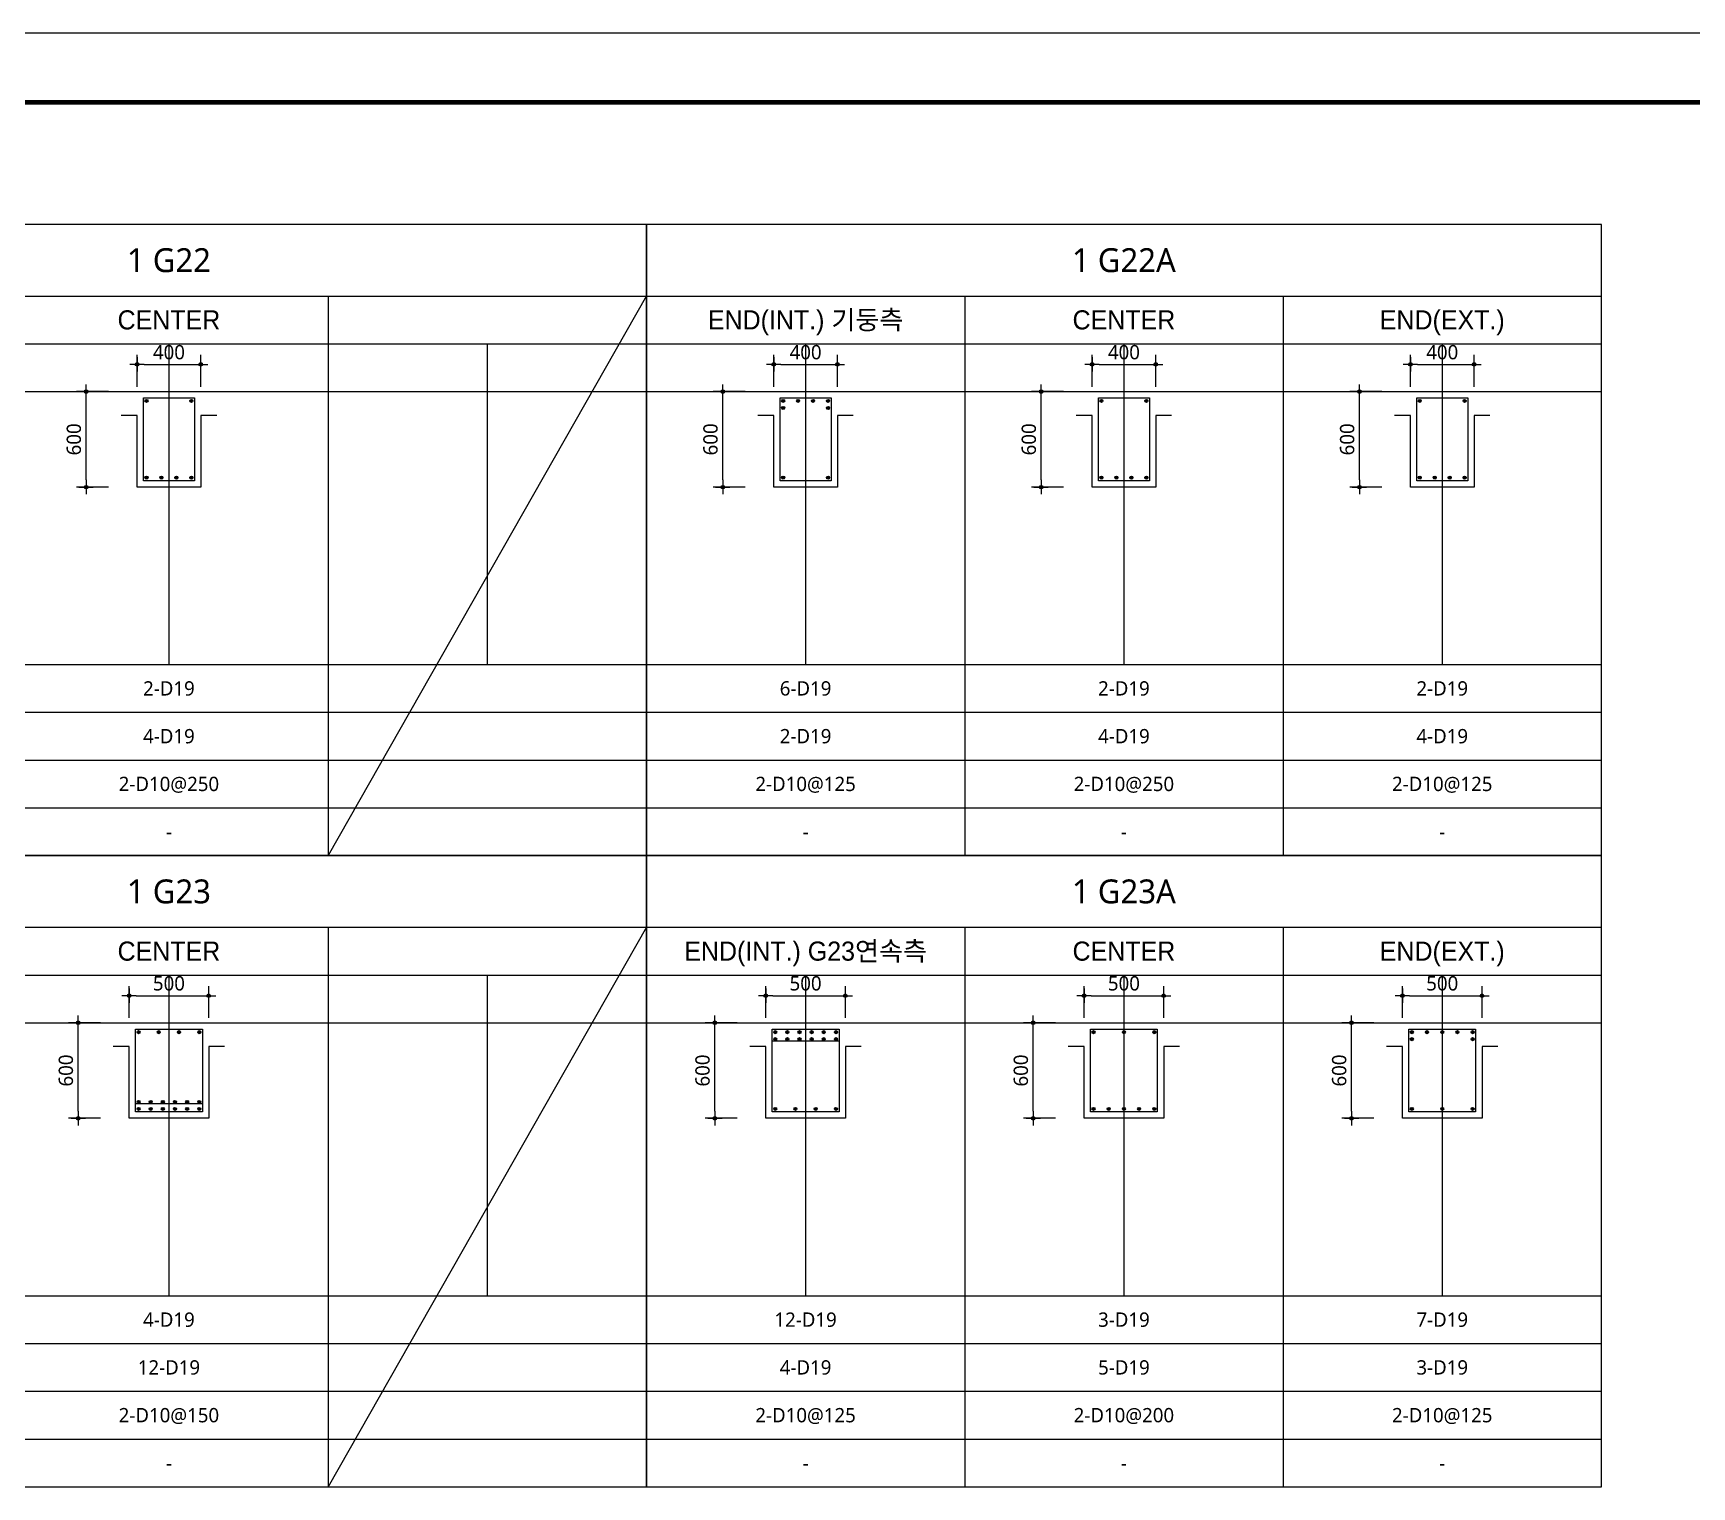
# Model space of a CAD drawing. Header units: millimetres. Extents: x 0 to 252030, y -124740 to 196020.
# Drawn here: x 188300 to 198721, y 115610 to 124740 of the extents above; entities that cross this region are included whole.
import ezdxf
from ezdxf.enums import TextEntityAlignment as Align

# ---------------------------------------------------------------- set-up
doc = ezdxf.new("R2010")
doc.units = ezdxf.units.MM
doc.header["$LTSCALE"] = 30
doc.layers.get('DEFPOINTS').update_dxf_attribs({"color": 142})
for name, color, linetype in [('0-SEC1', 3, 'Continuous'), ('CON', 2, 'Continuous'), ('DIM', 7, 'Continuous'), ('ETC', 7, 'Continuous'), ('S-철근', 3, 'Continuous'), ('SHEET', 7, 'Continuous'), ('TXT', 3, 'Continuous'), ('XR-FORM_(도룡동)$0$Sheet', 7, 'Continuous')]:
    doc.layers.add(name, color=color, linetype=linetype)
doc.styles.get("Standard").update_dxf_attribs({"font": 'malgun.ttf'})
doc.styles.add('돋움', font='Dotum.ttf')
doc.styles.add('맑은 고딕', font='malgun.ttf')
doc.dimstyles.new('30NDIM', dxfattribs={"dimscale": 50, "dimtxt": 3, "dimasz": 1.5, "dimexe": 2, "dimexo": 6, "dimgap": 1, "dimtad": 1, "dimdec": 0, "dimrnd": 0.25, "dimzin": 0, "dimdsep": 46, "dimtxsty": 'Standard', "dimblk": 'Z_DOT', "dimcen": 5, "dimclrd": 256, "dimclre": 256, "dimclrt": 3, "dimadec": 0, "dimazin": 0, "dimtm": 1e-09, "dimtfac": 1, "dimtdec": 0, "dimtix": 1, "dimtmove": 2, "dimatfit": 1, "dimldrblk": 'Z_DOT', "dimfxl": 1, "dimtolj": 1, "dimtzin": 0, "dimarcsym": 0})

# ---------------------------------------------------------------- blocks, each defined once
blk = doc.blocks.new('4등분')
at = {"layer": 'DEFPOINTS'}
for p, q in [((1000, 3214), (1000, 1200)), ((3000, 3214), (3000, 1200)), ((5000, 3214), (5000, 1200)), ((0, 2914), (6000, 2914))]:
    blk.add_line(p, q, dxfattribs=at)
at = {"layer": 'SHEET'}
blk.add_line((0, 3514), (6000, 3514), dxfattribs=at)
at = {"layer": 'SHEET', "color": 6}
for p, q in [((2000, 3514), (2000, 0)), ((4000, 3514), (4000, 0)), ((0, 3214), (6000, 3214)), ((0, 1200), (6000, 1200)), ((0, 900), (6000, 900)), ((0, 600), (6000, 600)), ((0, 300), (6000, 300))]:
    blk.add_line(p, q, dxfattribs=at)
at = {"layer": 'SHEET'}
blk.add_lwpolyline([(6000, 3964), (0, 3964), (0, 0), (6000, 0)], close=True, dxfattribs=at)
blk = doc.blocks.new('XR-FORM_(도룡동)$0$S')
at = {"layer": 'XR-FORM_(도룡동)$0$Sheet', "const_width": 100}
blk.add_lwpolyline([(1850, 57950), (82250, 57950), (82250, 1200), (1850, 1200)], close=True, dxfattribs=at)
blk = doc.blocks.new('XR-FORM_(도룡동)', base_point=(101.33, -56114.51))
at = {"layer": 'DEFPOINTS'}
blk.add_lwpolyline([(0, 0), (420, 0), (420, 297), (0, 297)], close=True, dxfattribs=at)
at = {"xscale": 0.005, "yscale": 0.005, "zscale": 0.005}
blk.add_blockref('XR-FORM_(도룡동)$0$S', (-0.25, 0), dxfattribs=at)
blk = doc.blocks.new('Z_DOT')
at = {"layer": 'DIM', "color": 0}
for p, q in [((-1, 0), (1, 0)), ((0, -1), (0, 1))]:
    blk.add_line(p, q, dxfattribs=at)
for radius in [0.25, 0.125]:
    blk.add_circle((0, 0), radius, dxfattribs=at)
blk = doc.blocks.new('*D673')
at = {"layer": 'DEFPOINTS', "color": 0, "transparency": 16777216}
for p in [(189353, 122660), (188953, 122339), (189353, 122339)]:
    blk.add_point(p, dxfattribs=at)
at = {"layer": 'DIM', "lineweight": -2, "transparency": 16777216}
for p, q in [((188953, 122519), (188953, 122720)), ((188998, 122660), (189308, 122660)), ((189353, 122519), (189353, 122720))]:
    blk.add_line(p, q, dxfattribs=at)
at = {"layer": 'DIM', "lineweight": -2, "transparency": 16777216, "xscale": 45, "yscale": 45, "zscale": 45, "rotation": 180}
blk.add_blockref('Z_DOT', (188953, 122660), dxfattribs=at)
at = {"layer": 'DIM', "lineweight": -2, "transparency": 16777216, "xscale": 45, "yscale": 45, "zscale": 45}
blk.add_blockref('Z_DOT', (189353, 122660), dxfattribs=at)
at = {"layer": 'DIM', "color": 3, "transparency": 16777216, "insert": (189153, 122736), "char_height": 90, "attachment_point": 5}
blk.add_mtext('\\A1;400', dxfattribs=at)
blk = doc.blocks.new('*D674')
at = {"layer": 'DEFPOINTS', "color": 0, "transparency": 16777216}
for p in [(188633, 122489), (188953, 122489), (188953, 121889)]:
    blk.add_point(p, dxfattribs=at)
at = {"layer": 'DIM', "lineweight": -2, "transparency": 16777216}
for p, q in [((188773, 122489), (188573, 122489)), ((188633, 121934), (188633, 122444)), ((188773, 121889), (188573, 121889))]:
    blk.add_line(p, q, dxfattribs=at)
at = {"layer": 'DIM', "lineweight": -2, "transparency": 16777216, "xscale": 45, "yscale": 45, "zscale": 45}
for p, rotation in [((188633, 122489), 90), ((188633, 121889), 270)]:
    blk.add_blockref('Z_DOT', p, dxfattribs=dict(at, rotation=rotation))
at = {"layer": 'DIM', "color": 3, "transparency": 16777216, "insert": (188556, 122189), "char_height": 90, "attachment_point": 5, "rotation": 90}
blk.add_mtext('\\A1;600', dxfattribs=at)
blk = doc.blocks.new('*D709')
at = {"layer": 'DEFPOINTS', "color": 0, "transparency": 16777216}
for p in [(189403, 118695), (188903, 118375), (189403, 118375)]:
    blk.add_point(p, dxfattribs=at)
at = {"layer": 'DIM', "lineweight": -2, "transparency": 16777216}
for p, q in [((188903, 118555), (188903, 118755)), ((188948, 118695), (189358, 118695)), ((189403, 118555), (189403, 118755))]:
    blk.add_line(p, q, dxfattribs=at)
at = {"layer": 'DIM', "lineweight": -2, "transparency": 16777216, "xscale": 45, "yscale": 45, "zscale": 45, "rotation": 180}
blk.add_blockref('Z_DOT', (188903, 118695), dxfattribs=at)
at = {"layer": 'DIM', "lineweight": -2, "transparency": 16777216, "xscale": 45, "yscale": 45, "zscale": 45}
blk.add_blockref('Z_DOT', (189403, 118695), dxfattribs=at)
at = {"layer": 'DIM', "color": 3, "transparency": 16777216, "insert": (189153, 118772), "char_height": 90, "attachment_point": 5}
blk.add_mtext('\\A1;500', dxfattribs=at)
blk = doc.blocks.new('*D710')
at = {"layer": 'DEFPOINTS', "color": 0, "transparency": 16777216}
for p in [(188583, 118525), (188903, 118525), (188903, 117925)]:
    blk.add_point(p, dxfattribs=at)
at = {"layer": 'DIM', "lineweight": -2, "transparency": 16777216}
for p, q in [((188723, 118525), (188523, 118525)), ((188583, 117970), (188583, 118480)), ((188723, 117925), (188523, 117925))]:
    blk.add_line(p, q, dxfattribs=at)
at = {"layer": 'DIM', "lineweight": -2, "transparency": 16777216, "xscale": 45, "yscale": 45, "zscale": 45}
for p, rotation in [((188583, 118525), 90), ((188583, 117925), 270)]:
    blk.add_blockref('Z_DOT', p, dxfattribs=dict(at, rotation=rotation))
at = {"layer": 'DIM', "color": 3, "transparency": 16777216, "insert": (188506, 118225), "char_height": 90, "attachment_point": 5, "rotation": 90}
blk.add_mtext('\\A1;600', dxfattribs=at)
blk = doc.blocks.new('*D711')
at = {"layer": 'DEFPOINTS', "color": 0, "transparency": 16777216}
for p in [(193403, 118695), (192903, 118375), (193403, 118375)]:
    blk.add_point(p, dxfattribs=at)
at = {"layer": 'DIM', "lineweight": -2, "transparency": 16777216}
for p, q in [((192903, 118555), (192903, 118755)), ((192948, 118695), (193358, 118695)), ((193403, 118555), (193403, 118755))]:
    blk.add_line(p, q, dxfattribs=at)
at = {"layer": 'DIM', "lineweight": -2, "transparency": 16777216, "xscale": 45, "yscale": 45, "zscale": 45, "rotation": 180}
blk.add_blockref('Z_DOT', (192903, 118695), dxfattribs=at)
at = {"layer": 'DIM', "lineweight": -2, "transparency": 16777216, "xscale": 45, "yscale": 45, "zscale": 45}
blk.add_blockref('Z_DOT', (193403, 118695), dxfattribs=at)
at = {"layer": 'DIM', "color": 3, "transparency": 16777216, "insert": (193153, 118772), "char_height": 90, "attachment_point": 5}
blk.add_mtext('\\A1;500', dxfattribs=at)
blk = doc.blocks.new('*D712')
at = {"layer": 'DEFPOINTS', "color": 0, "transparency": 16777216}
for p in [(192583, 118525), (192903, 118525), (192903, 117925)]:
    blk.add_point(p, dxfattribs=at)
at = {"layer": 'DIM', "lineweight": -2, "transparency": 16777216}
for p, q in [((192723, 118525), (192523, 118525)), ((192583, 117970), (192583, 118480)), ((192723, 117925), (192523, 117925))]:
    blk.add_line(p, q, dxfattribs=at)
at = {"layer": 'DIM', "lineweight": -2, "transparency": 16777216, "xscale": 45, "yscale": 45, "zscale": 45}
for p, rotation in [((192583, 118525), 90), ((192583, 117925), 270)]:
    blk.add_blockref('Z_DOT', p, dxfattribs=dict(at, rotation=rotation))
at = {"layer": 'DIM', "color": 3, "transparency": 16777216, "insert": (192506, 118225), "char_height": 90, "attachment_point": 5, "rotation": 90}
blk.add_mtext('\\A1;600', dxfattribs=at)
blk = doc.blocks.new('*D713')
at = {"layer": 'DEFPOINTS', "color": 0, "transparency": 16777216}
for p in [(195403, 118695), (194903, 118375), (195403, 118375)]:
    blk.add_point(p, dxfattribs=at)
at = {"layer": 'DIM', "lineweight": -2, "transparency": 16777216}
for p, q in [((194903, 118555), (194903, 118755)), ((194948, 118695), (195358, 118695)), ((195403, 118555), (195403, 118755))]:
    blk.add_line(p, q, dxfattribs=at)
at = {"layer": 'DIM', "lineweight": -2, "transparency": 16777216, "xscale": 45, "yscale": 45, "zscale": 45, "rotation": 180}
blk.add_blockref('Z_DOT', (194903, 118695), dxfattribs=at)
at = {"layer": 'DIM', "lineweight": -2, "transparency": 16777216, "xscale": 45, "yscale": 45, "zscale": 45}
blk.add_blockref('Z_DOT', (195403, 118695), dxfattribs=at)
at = {"layer": 'DIM', "color": 3, "transparency": 16777216, "insert": (195153, 118772), "char_height": 90, "attachment_point": 5}
blk.add_mtext('\\A1;500', dxfattribs=at)
blk = doc.blocks.new('*D714')
at = {"layer": 'DEFPOINTS', "color": 0, "transparency": 16777216}
for p in [(194583, 118525), (194903, 118525), (194903, 117925)]:
    blk.add_point(p, dxfattribs=at)
at = {"layer": 'DIM', "lineweight": -2, "transparency": 16777216}
for p, q in [((194723, 118525), (194523, 118525)), ((194583, 117970), (194583, 118480)), ((194723, 117925), (194523, 117925))]:
    blk.add_line(p, q, dxfattribs=at)
at = {"layer": 'DIM', "lineweight": -2, "transparency": 16777216, "xscale": 45, "yscale": 45, "zscale": 45}
for p, rotation in [((194583, 118525), 90), ((194583, 117925), 270)]:
    blk.add_blockref('Z_DOT', p, dxfattribs=dict(at, rotation=rotation))
at = {"layer": 'DIM', "color": 3, "transparency": 16777216, "insert": (194506, 118225), "char_height": 90, "attachment_point": 5, "rotation": 90}
blk.add_mtext('\\A1;600', dxfattribs=at)
blk = doc.blocks.new('*D715')
at = {"layer": 'DEFPOINTS', "color": 0, "transparency": 16777216}
for p in [(197403, 118695), (196903, 118375), (197403, 118375)]:
    blk.add_point(p, dxfattribs=at)
at = {"layer": 'DIM', "lineweight": -2, "transparency": 16777216}
for p, q in [((196903, 118555), (196903, 118755)), ((196948, 118695), (197358, 118695)), ((197403, 118555), (197403, 118755))]:
    blk.add_line(p, q, dxfattribs=at)
at = {"layer": 'DIM', "lineweight": -2, "transparency": 16777216, "xscale": 45, "yscale": 45, "zscale": 45, "rotation": 180}
blk.add_blockref('Z_DOT', (196903, 118695), dxfattribs=at)
at = {"layer": 'DIM', "lineweight": -2, "transparency": 16777216, "xscale": 45, "yscale": 45, "zscale": 45}
blk.add_blockref('Z_DOT', (197403, 118695), dxfattribs=at)
at = {"layer": 'DIM', "color": 3, "transparency": 16777216, "insert": (197153, 118772), "char_height": 90, "attachment_point": 5}
blk.add_mtext('\\A1;500', dxfattribs=at)
blk = doc.blocks.new('*D716')
at = {"layer": 'DEFPOINTS', "color": 0, "transparency": 16777216}
for p in [(196583, 118525), (196903, 118525), (196903, 117925)]:
    blk.add_point(p, dxfattribs=at)
at = {"layer": 'DIM', "lineweight": -2, "transparency": 16777216}
for p, q in [((196723, 118525), (196523, 118525)), ((196583, 117970), (196583, 118480)), ((196723, 117925), (196523, 117925))]:
    blk.add_line(p, q, dxfattribs=at)
at = {"layer": 'DIM', "lineweight": -2, "transparency": 16777216, "xscale": 45, "yscale": 45, "zscale": 45}
for p, rotation in [((196583, 118525), 90), ((196583, 117925), 270)]:
    blk.add_blockref('Z_DOT', p, dxfattribs=dict(at, rotation=rotation))
at = {"layer": 'DIM', "color": 3, "transparency": 16777216, "insert": (196506, 118225), "char_height": 90, "attachment_point": 5, "rotation": 90}
blk.add_mtext('\\A1;600', dxfattribs=at)
blk = doc.blocks.new('*D1354')
at = {"layer": 'DEFPOINTS', "color": 0, "transparency": 16777216}
for p in [(193353, 122660), (192953, 122339), (193353, 122339)]:
    blk.add_point(p, dxfattribs=at)
at = {"layer": 'DIM', "lineweight": -2, "transparency": 16777216}
for p, q in [((192953, 122519), (192953, 122720)), ((192998, 122660), (193308, 122660)), ((193353, 122519), (193353, 122720))]:
    blk.add_line(p, q, dxfattribs=at)
at = {"layer": 'DIM', "lineweight": -2, "transparency": 16777216, "xscale": 45, "yscale": 45, "zscale": 45, "rotation": 180}
blk.add_blockref('Z_DOT', (192953, 122660), dxfattribs=at)
at = {"layer": 'DIM', "lineweight": -2, "transparency": 16777216, "xscale": 45, "yscale": 45, "zscale": 45}
blk.add_blockref('Z_DOT', (193353, 122660), dxfattribs=at)
at = {"layer": 'DIM', "color": 3, "transparency": 16777216, "insert": (193153, 122736), "char_height": 90, "attachment_point": 5}
blk.add_mtext('\\A1;400', dxfattribs=at)
blk = doc.blocks.new('*D1355')
at = {"layer": 'DEFPOINTS', "color": 0, "transparency": 16777216}
for p in [(192633, 122489), (192953, 122489), (192953, 121889)]:
    blk.add_point(p, dxfattribs=at)
at = {"layer": 'DIM', "lineweight": -2, "transparency": 16777216}
for p, q in [((192773, 122489), (192573, 122489)), ((192633, 121934), (192633, 122444)), ((192773, 121889), (192573, 121889))]:
    blk.add_line(p, q, dxfattribs=at)
at = {"layer": 'DIM', "lineweight": -2, "transparency": 16777216, "xscale": 45, "yscale": 45, "zscale": 45}
for p, rotation in [((192633, 122489), 90), ((192633, 121889), 270)]:
    blk.add_blockref('Z_DOT', p, dxfattribs=dict(at, rotation=rotation))
at = {"layer": 'DIM', "color": 3, "transparency": 16777216, "insert": (192556, 122189), "char_height": 90, "attachment_point": 5, "rotation": 90}
blk.add_mtext('\\A1;600', dxfattribs=at)
blk = doc.blocks.new('*D1356')
at = {"layer": 'DEFPOINTS', "color": 0, "transparency": 16777216}
for p in [(195353, 122660), (194953, 122339), (195353, 122339)]:
    blk.add_point(p, dxfattribs=at)
at = {"layer": 'DIM', "lineweight": -2, "transparency": 16777216}
for p, q in [((194953, 122519), (194953, 122720)), ((194998, 122660), (195308, 122660)), ((195353, 122519), (195353, 122720))]:
    blk.add_line(p, q, dxfattribs=at)
at = {"layer": 'DIM', "lineweight": -2, "transparency": 16777216, "xscale": 45, "yscale": 45, "zscale": 45, "rotation": 180}
blk.add_blockref('Z_DOT', (194953, 122660), dxfattribs=at)
at = {"layer": 'DIM', "lineweight": -2, "transparency": 16777216, "xscale": 45, "yscale": 45, "zscale": 45}
blk.add_blockref('Z_DOT', (195353, 122660), dxfattribs=at)
at = {"layer": 'DIM', "color": 3, "transparency": 16777216, "insert": (195153, 122736), "char_height": 90, "attachment_point": 5}
blk.add_mtext('\\A1;400', dxfattribs=at)
blk = doc.blocks.new('*D1357')
at = {"layer": 'DEFPOINTS', "color": 0, "transparency": 16777216}
for p in [(194633, 122489), (194953, 122489), (194953, 121889)]:
    blk.add_point(p, dxfattribs=at)
at = {"layer": 'DIM', "lineweight": -2, "transparency": 16777216}
for p, q in [((194773, 122489), (194573, 122489)), ((194633, 121934), (194633, 122444)), ((194773, 121889), (194573, 121889))]:
    blk.add_line(p, q, dxfattribs=at)
at = {"layer": 'DIM', "lineweight": -2, "transparency": 16777216, "xscale": 45, "yscale": 45, "zscale": 45}
for p, rotation in [((194633, 122489), 90), ((194633, 121889), 270)]:
    blk.add_blockref('Z_DOT', p, dxfattribs=dict(at, rotation=rotation))
at = {"layer": 'DIM', "color": 3, "transparency": 16777216, "insert": (194556, 122189), "char_height": 90, "attachment_point": 5, "rotation": 90}
blk.add_mtext('\\A1;600', dxfattribs=at)
blk = doc.blocks.new('*D1358')
at = {"layer": 'DEFPOINTS', "color": 0, "transparency": 16777216}
for p in [(197353, 122660), (196953, 122339), (197353, 122339)]:
    blk.add_point(p, dxfattribs=at)
at = {"layer": 'DIM', "lineweight": -2, "transparency": 16777216}
for p, q in [((196953, 122519), (196953, 122720)), ((196998, 122660), (197308, 122660)), ((197353, 122519), (197353, 122720))]:
    blk.add_line(p, q, dxfattribs=at)
at = {"layer": 'DIM', "lineweight": -2, "transparency": 16777216, "xscale": 45, "yscale": 45, "zscale": 45, "rotation": 180}
blk.add_blockref('Z_DOT', (196953, 122660), dxfattribs=at)
at = {"layer": 'DIM', "lineweight": -2, "transparency": 16777216, "xscale": 45, "yscale": 45, "zscale": 45}
blk.add_blockref('Z_DOT', (197353, 122660), dxfattribs=at)
at = {"layer": 'DIM', "color": 3, "transparency": 16777216, "insert": (197153, 122736), "char_height": 90, "attachment_point": 5}
blk.add_mtext('\\A1;400', dxfattribs=at)
blk = doc.blocks.new('*D1359')
at = {"layer": 'DEFPOINTS', "color": 0, "transparency": 16777216}
for p in [(196633, 122489), (196953, 122489), (196953, 121889)]:
    blk.add_point(p, dxfattribs=at)
at = {"layer": 'DIM', "lineweight": -2, "transparency": 16777216}
for p, q in [((196773, 122489), (196573, 122489)), ((196633, 121934), (196633, 122444)), ((196773, 121889), (196573, 121889))]:
    blk.add_line(p, q, dxfattribs=at)
at = {"layer": 'DIM', "lineweight": -2, "transparency": 16777216, "xscale": 45, "yscale": 45, "zscale": 45}
for p, rotation in [((196633, 122489), 90), ((196633, 121889), 270)]:
    blk.add_blockref('Z_DOT', p, dxfattribs=dict(at, rotation=rotation))
at = {"layer": 'DIM', "color": 3, "transparency": 16777216, "insert": (196556, 122189), "char_height": 90, "attachment_point": 5, "rotation": 90}
blk.add_mtext('\\A1;600', dxfattribs=at)

msp = doc.modelspace()

# ---------------------------------------------------------------- hatches: boundary and pattern name
at = {"layer": 'S-철근'}
h = msp.add_hatch(color=256, dxfattribs=at)
edge = h.paths.add_edge_path()
edge.add_arc((189012.08013, 122430.41992), 9.55, 0, 180)
edge.add_arc((189012.08013, 122430.41992), 9.55, 180, 360)
h = msp.add_hatch(color=256, dxfattribs=at)
edge = h.paths.add_edge_path()
edge.add_arc((189293.92013, 122430.41992), 9.55, 0, 180)
edge.add_arc((189293.92013, 122430.41992), 9.55, 180, 360)
h = msp.add_hatch(color=256, dxfattribs=at)
edge = h.paths.add_edge_path()
edge.add_arc((193012.08013, 122430.41992), 9.55, 0, 180)
edge.add_arc((193012.08013, 122430.41992), 9.55, 180, 360)
h = msp.add_hatch(color=256, dxfattribs=at)
edge = h.paths.add_edge_path()
edge.add_arc((193012.08013, 122386.31992), 9.55, 0, 180)
edge.add_arc((193012.08013, 122386.31992), 9.55, 180, 360)
h = msp.add_hatch(color=256, dxfattribs=at)
edge = h.paths.add_edge_path()
edge.add_arc((193106.0268, 122430.41992), 9.55, 0, 180)
edge.add_arc((193106.0268, 122430.41992), 9.55, 180, 360)
h = msp.add_hatch(color=256, dxfattribs=at)
edge = h.paths.add_edge_path()
edge.add_arc((193199.97347, 122430.41992), 9.55, 0, 180)
edge.add_arc((193199.97347, 122430.41992), 9.55, 180, 360)
h = msp.add_hatch(color=256, dxfattribs=at)
edge = h.paths.add_edge_path()
edge.add_arc((193293.92013, 122430.41992), 9.55, 0, 180)
edge.add_arc((193293.92013, 122430.41992), 9.55, 180, 360)
h = msp.add_hatch(color=256, dxfattribs=at)
edge = h.paths.add_edge_path()
edge.add_arc((193293.92013, 122386.31992), 9.55, 0, 180)
edge.add_arc((193293.92013, 122386.31992), 9.55, 180, 360)
h = msp.add_hatch(color=256, dxfattribs=at)
edge = h.paths.add_edge_path()
edge.add_arc((195012.08013, 122430.41992), 9.55, 0, 180)
edge.add_arc((195012.08013, 122430.41992), 9.55, 180, 360)
h = msp.add_hatch(color=256, dxfattribs=at)
edge = h.paths.add_edge_path()
edge.add_arc((195293.92013, 122430.41992), 9.55, 0, 180)
edge.add_arc((195293.92013, 122430.41992), 9.55, 180, 360)
h = msp.add_hatch(color=256, dxfattribs=at)
edge = h.paths.add_edge_path()
edge.add_arc((197012.08013, 122430.41992), 9.55, 0, 180)
edge.add_arc((197012.08013, 122430.41992), 9.55, 180, 360)
h = msp.add_hatch(color=256, dxfattribs=at)
edge = h.paths.add_edge_path()
edge.add_arc((197293.92013, 122430.41992), 9.55, 0, 180)
edge.add_arc((197293.92013, 122430.41992), 9.55, 180, 360)
h = msp.add_hatch(color=256, dxfattribs=at)
edge = h.paths.add_edge_path()
edge.add_arc((189012.08013, 121948.57992), 9.55, 0, 180)
edge.add_arc((189012.08013, 121948.57992), 9.55, 180, 360)
h = msp.add_hatch(color=256, dxfattribs=at)
edge = h.paths.add_edge_path()
edge.add_arc((189106.0268, 121948.57992), 9.55, 0, 180)
edge.add_arc((189106.0268, 121948.57992), 9.55, 180, 360)
h = msp.add_hatch(color=256, dxfattribs=at)
edge = h.paths.add_edge_path()
edge.add_arc((189199.97347, 121948.57992), 9.55, 0, 180)
edge.add_arc((189199.97347, 121948.57992), 9.55, 180, 360)
h = msp.add_hatch(color=256, dxfattribs=at)
edge = h.paths.add_edge_path()
edge.add_arc((189293.92013, 121948.57992), 9.55, 0, 180)
edge.add_arc((189293.92013, 121948.57992), 9.55, 180, 360)
h = msp.add_hatch(color=256, dxfattribs=at)
edge = h.paths.add_edge_path()
edge.add_arc((193012.08013, 121948.57992), 9.55, 0, 180)
edge.add_arc((193012.08013, 121948.57992), 9.55, 180, 360)
h = msp.add_hatch(color=256, dxfattribs=at)
edge = h.paths.add_edge_path()
edge.add_arc((193293.92013, 121948.57992), 9.55, 0, 180)
edge.add_arc((193293.92013, 121948.57992), 9.55, 180, 360)
h = msp.add_hatch(color=256, dxfattribs=at)
edge = h.paths.add_edge_path()
edge.add_arc((195012.08013, 121948.57992), 9.55, 0, 180)
edge.add_arc((195012.08013, 121948.57992), 9.55, 180, 360)
h = msp.add_hatch(color=256, dxfattribs=at)
edge = h.paths.add_edge_path()
edge.add_arc((195106.0268, 121948.57992), 9.55, 0, 180)
edge.add_arc((195106.0268, 121948.57992), 9.55, 180, 360)
h = msp.add_hatch(color=256, dxfattribs=at)
edge = h.paths.add_edge_path()
edge.add_arc((195199.97347, 121948.57992), 9.55, 0, 180)
edge.add_arc((195199.97347, 121948.57992), 9.55, 180, 360)
h = msp.add_hatch(color=256, dxfattribs=at)
edge = h.paths.add_edge_path()
edge.add_arc((195293.92013, 121948.57992), 9.55, 0, 180)
edge.add_arc((195293.92013, 121948.57992), 9.55, 180, 360)
h = msp.add_hatch(color=256, dxfattribs=at)
edge = h.paths.add_edge_path()
edge.add_arc((197012.08013, 121948.57992), 9.55, 0, 180)
edge.add_arc((197012.08013, 121948.57992), 9.55, 180, 360)
h = msp.add_hatch(color=256, dxfattribs=at)
edge = h.paths.add_edge_path()
edge.add_arc((197106.0268, 121948.57992), 9.55, 0, 180)
edge.add_arc((197106.0268, 121948.57992), 9.55, 180, 360)
h = msp.add_hatch(color=256, dxfattribs=at)
edge = h.paths.add_edge_path()
edge.add_arc((197199.97347, 121948.57992), 9.55, 0, 180)
edge.add_arc((197199.97347, 121948.57992), 9.55, 180, 360)
h = msp.add_hatch(color=256, dxfattribs=at)
edge = h.paths.add_edge_path()
edge.add_arc((197293.92013, 121948.57992), 9.55, 0, 180)
edge.add_arc((197293.92013, 121948.57992), 9.55, 180, 360)
h = msp.add_hatch(color=256, dxfattribs=at)
edge = h.paths.add_edge_path()
edge.add_arc((188962.08013, 118465.91992), 9.55, 0, 180)
edge.add_arc((188962.08013, 118465.91992), 9.55, 180, 360)
h = msp.add_hatch(color=256, dxfattribs=at)
edge = h.paths.add_edge_path()
edge.add_arc((189089.36013, 118465.91992), 9.55, 0, 180)
edge.add_arc((189089.36013, 118465.91992), 9.55, 180, 360)
h = msp.add_hatch(color=256, dxfattribs=at)
edge = h.paths.add_edge_path()
edge.add_arc((189216.64013, 118465.91992), 9.55, 0, 180)
edge.add_arc((189216.64013, 118465.91992), 9.55, 180, 360)
h = msp.add_hatch(color=256, dxfattribs=at)
edge = h.paths.add_edge_path()
edge.add_arc((189343.92013, 118465.91992), 9.55, 0, 180)
edge.add_arc((189343.92013, 118465.91992), 9.55, 180, 360)
h = msp.add_hatch(color=256, dxfattribs=at)
edge = h.paths.add_edge_path()
edge.add_arc((192962.08013, 118465.91992), 9.55, 0, 180)
edge.add_arc((192962.08013, 118465.91992), 9.55, 180, 360)
h = msp.add_hatch(color=256, dxfattribs=at)
edge = h.paths.add_edge_path()
edge.add_arc((192962.08013, 118421.81992), 9.55, 0, 180)
edge.add_arc((192962.08013, 118421.81992), 9.55, 180, 360)
h = msp.add_hatch(color=256, dxfattribs=at)
edge = h.paths.add_edge_path()
edge.add_arc((193038.44813, 118465.91992), 9.55, 0, 180)
edge.add_arc((193038.44813, 118465.91992), 9.55, 180, 360)
h = msp.add_hatch(color=256, dxfattribs=at)
edge = h.paths.add_edge_path()
edge.add_arc((193038.44813, 118421.81992), 9.55, 0, 180)
edge.add_arc((193038.44813, 118421.81992), 9.55, 180, 360)
h = msp.add_hatch(color=256, dxfattribs=at)
edge = h.paths.add_edge_path()
edge.add_arc((193114.81613, 118465.91992), 9.55, 0, 180)
edge.add_arc((193114.81613, 118465.91992), 9.55, 180, 360)
h = msp.add_hatch(color=256, dxfattribs=at)
edge = h.paths.add_edge_path()
edge.add_arc((193114.81613, 118421.81992), 9.55, 0, 180)
edge.add_arc((193114.81613, 118421.81992), 9.55, 180, 360)
h = msp.add_hatch(color=256, dxfattribs=at)
edge = h.paths.add_edge_path()
edge.add_arc((193191.18413, 118465.91992), 9.55, 0, 180)
edge.add_arc((193191.18413, 118465.91992), 9.55, 180, 360)
h = msp.add_hatch(color=256, dxfattribs=at)
edge = h.paths.add_edge_path()
edge.add_arc((193191.18413, 118421.81992), 9.55, 0, 180)
edge.add_arc((193191.18413, 118421.81992), 9.55, 180, 360)
h = msp.add_hatch(color=256, dxfattribs=at)
edge = h.paths.add_edge_path()
edge.add_arc((193267.55213, 118465.91992), 9.55, 0, 180)
edge.add_arc((193267.55213, 118465.91992), 9.55, 180, 360)
h = msp.add_hatch(color=256, dxfattribs=at)
edge = h.paths.add_edge_path()
edge.add_arc((193267.55213, 118421.81992), 9.55, 0, 180)
edge.add_arc((193267.55213, 118421.81992), 9.55, 180, 360)
h = msp.add_hatch(color=256, dxfattribs=at)
edge = h.paths.add_edge_path()
edge.add_arc((193343.92013, 118465.91992), 9.55, 0, 180)
edge.add_arc((193343.92013, 118465.91992), 9.55, 180, 360)
h = msp.add_hatch(color=256, dxfattribs=at)
edge = h.paths.add_edge_path()
edge.add_arc((193343.92013, 118421.81992), 9.55, 0, 180)
edge.add_arc((193343.92013, 118421.81992), 9.55, 180, 360)
h = msp.add_hatch(color=256, dxfattribs=at)
edge = h.paths.add_edge_path()
edge.add_arc((194962.08013, 118465.91992), 9.55, 0, 180)
edge.add_arc((194962.08013, 118465.91992), 9.55, 180, 360)
h = msp.add_hatch(color=256, dxfattribs=at)
edge = h.paths.add_edge_path()
edge.add_arc((195153.00013, 118465.91992), 9.55, 0, 180)
edge.add_arc((195153.00013, 118465.91992), 9.55, 180, 360)
h = msp.add_hatch(color=256, dxfattribs=at)
edge = h.paths.add_edge_path()
edge.add_arc((195343.92013, 118465.91992), 9.55, 0, 180)
edge.add_arc((195343.92013, 118465.91992), 9.55, 180, 360)
h = msp.add_hatch(color=256, dxfattribs=at)
edge = h.paths.add_edge_path()
edge.add_arc((196962.08013, 118465.91992), 9.55, 0, 180)
edge.add_arc((196962.08013, 118465.91992), 9.55, 180, 360)
h = msp.add_hatch(color=256, dxfattribs=at)
edge = h.paths.add_edge_path()
edge.add_arc((196962.08013, 118421.81992), 9.55, 0, 180)
edge.add_arc((196962.08013, 118421.81992), 9.55, 180, 360)
h = msp.add_hatch(color=256, dxfattribs=at)
edge = h.paths.add_edge_path()
edge.add_arc((197057.54013, 118465.91992), 9.55, 0, 180)
edge.add_arc((197057.54013, 118465.91992), 9.55, 180, 360)
h = msp.add_hatch(color=256, dxfattribs=at)
edge = h.paths.add_edge_path()
edge.add_arc((197153.00013, 118465.91992), 9.55, 0, 180)
edge.add_arc((197153.00013, 118465.91992), 9.55, 180, 360)
h = msp.add_hatch(color=256, dxfattribs=at)
edge = h.paths.add_edge_path()
edge.add_arc((197248.46013, 118465.91992), 9.55, 0, 180)
edge.add_arc((197248.46013, 118465.91992), 9.55, 180, 360)
h = msp.add_hatch(color=256, dxfattribs=at)
edge = h.paths.add_edge_path()
edge.add_arc((197343.92013, 118465.91992), 9.55, 0, 180)
edge.add_arc((197343.92013, 118465.91992), 9.55, 180, 360)
h = msp.add_hatch(color=256, dxfattribs=at)
edge = h.paths.add_edge_path()
edge.add_arc((197343.92013, 118421.81992), 9.55, 0, 180)
edge.add_arc((197343.92013, 118421.81992), 9.55, 180, 360)
h = msp.add_hatch(color=256, dxfattribs=at)
edge = h.paths.add_edge_path()
edge.add_arc((188962.08013, 118028.17992), 9.55, 0, 180)
edge.add_arc((188962.08013, 118028.17992), 9.55, 180, 360)
h = msp.add_hatch(color=256, dxfattribs=at)
edge = h.paths.add_edge_path()
edge.add_arc((188962.08013, 117984.07992), 9.55, 0, 180)
edge.add_arc((188962.08013, 117984.07992), 9.55, 180, 360)
h = msp.add_hatch(color=256, dxfattribs=at)
edge = h.paths.add_edge_path()
edge.add_arc((189038.44813, 118028.17992), 9.55, 0, 180)
edge.add_arc((189038.44813, 118028.17992), 9.55, 180, 360)
h = msp.add_hatch(color=256, dxfattribs=at)
edge = h.paths.add_edge_path()
edge.add_arc((189038.44813, 117984.07992), 9.55, 0, 180)
edge.add_arc((189038.44813, 117984.07992), 9.55, 180, 360)
h = msp.add_hatch(color=256, dxfattribs=at)
edge = h.paths.add_edge_path()
edge.add_arc((189114.81613, 118028.17992), 9.55, 0, 180)
edge.add_arc((189114.81613, 118028.17992), 9.55, 180, 360)
h = msp.add_hatch(color=256, dxfattribs=at)
edge = h.paths.add_edge_path()
edge.add_arc((189114.81613, 117984.07992), 9.55, 0, 180)
edge.add_arc((189114.81613, 117984.07992), 9.55, 180, 360)
h = msp.add_hatch(color=256, dxfattribs=at)
edge = h.paths.add_edge_path()
edge.add_arc((189191.18413, 118028.17992), 9.55, 0, 180)
edge.add_arc((189191.18413, 118028.17992), 9.55, 180, 360)
h = msp.add_hatch(color=256, dxfattribs=at)
edge = h.paths.add_edge_path()
edge.add_arc((189191.18413, 117984.07992), 9.55, 0, 180)
edge.add_arc((189191.18413, 117984.07992), 9.55, 180, 360)
h = msp.add_hatch(color=256, dxfattribs=at)
edge = h.paths.add_edge_path()
edge.add_arc((189267.55213, 118028.17992), 9.55, 0, 180)
edge.add_arc((189267.55213, 118028.17992), 9.55, 180, 360)
h = msp.add_hatch(color=256, dxfattribs=at)
edge = h.paths.add_edge_path()
edge.add_arc((189267.55213, 117984.07992), 9.55, 0, 180)
edge.add_arc((189267.55213, 117984.07992), 9.55, 180, 360)
h = msp.add_hatch(color=256, dxfattribs=at)
edge = h.paths.add_edge_path()
edge.add_arc((189343.92013, 118028.17992), 9.55, 0, 180)
edge.add_arc((189343.92013, 118028.17992), 9.55, 180, 360)
h = msp.add_hatch(color=256, dxfattribs=at)
edge = h.paths.add_edge_path()
edge.add_arc((189343.92013, 117984.07992), 9.55, 0, 180)
edge.add_arc((189343.92013, 117984.07992), 9.55, 180, 360)
h = msp.add_hatch(color=256, dxfattribs=at)
edge = h.paths.add_edge_path()
edge.add_arc((192962.08013, 117984.07992), 9.55, 0, 180)
edge.add_arc((192962.08013, 117984.07992), 9.55, 180, 360)
h = msp.add_hatch(color=256, dxfattribs=at)
edge = h.paths.add_edge_path()
edge.add_arc((193089.36013, 117984.07992), 9.55, 0, 180)
edge.add_arc((193089.36013, 117984.07992), 9.55, 180, 360)
h = msp.add_hatch(color=256, dxfattribs=at)
edge = h.paths.add_edge_path()
edge.add_arc((193216.64013, 117984.07992), 9.55, 0, 180)
edge.add_arc((193216.64013, 117984.07992), 9.55, 180, 360)
h = msp.add_hatch(color=256, dxfattribs=at)
edge = h.paths.add_edge_path()
edge.add_arc((193343.92013, 117984.07992), 9.55, 0, 180)
edge.add_arc((193343.92013, 117984.07992), 9.55, 180, 360)
h = msp.add_hatch(color=256, dxfattribs=at)
edge = h.paths.add_edge_path()
edge.add_arc((194962.08013, 117984.07992), 9.55, 0, 180)
edge.add_arc((194962.08013, 117984.07992), 9.55, 180, 360)
h = msp.add_hatch(color=256, dxfattribs=at)
edge = h.paths.add_edge_path()
edge.add_arc((195057.54013, 117984.07992), 9.55, 0, 180)
edge.add_arc((195057.54013, 117984.07992), 9.55, 180, 360)
h = msp.add_hatch(color=256, dxfattribs=at)
edge = h.paths.add_edge_path()
edge.add_arc((195153.00013, 117984.07992), 9.55, 0, 180)
edge.add_arc((195153.00013, 117984.07992), 9.55, 180, 360)
h = msp.add_hatch(color=256, dxfattribs=at)
edge = h.paths.add_edge_path()
edge.add_arc((195248.46013, 117984.07992), 9.55, 0, 180)
edge.add_arc((195248.46013, 117984.07992), 9.55, 180, 360)
h = msp.add_hatch(color=256, dxfattribs=at)
edge = h.paths.add_edge_path()
edge.add_arc((195343.92013, 117984.07992), 9.55, 0, 180)
edge.add_arc((195343.92013, 117984.07992), 9.55, 180, 360)
h = msp.add_hatch(color=256, dxfattribs=at)
edge = h.paths.add_edge_path()
edge.add_arc((196962.08013, 117984.07992), 9.55, 0, 180)
edge.add_arc((196962.08013, 117984.07992), 9.55, 180, 360)
h = msp.add_hatch(color=256, dxfattribs=at)
edge = h.paths.add_edge_path()
edge.add_arc((197153.00013, 117984.07992), 9.55, 0, 180)
edge.add_arc((197153.00013, 117984.07992), 9.55, 180, 360)
h = msp.add_hatch(color=256, dxfattribs=at)
edge = h.paths.add_edge_path()
edge.add_arc((197343.92013, 117984.07992), 9.55, 0, 180)
edge.add_arc((197343.92013, 117984.07992), 9.55, 180, 360)

# ---------------------------------------------------------------- linework, layer by layer
at = {"layer": 'CON', "color": 8}
for p, q in [((188853.00013, 122489.49992), (189453.00013, 122489.49992)), ((192853.00013, 122489.49992), (193453.00013, 122489.49992)), ((194853.00013, 122489.49992), (195453.00013, 122489.49992)), ((196853.00013, 122489.49992), (197453.00013, 122489.49992)), ((188803.00013, 118524.99992), (189503.00013, 118524.99992)), ((192803.00013, 118524.99992), (193503.00013, 118524.99992)), ((194803.00013, 118524.99992), (195503.00013, 118524.99992)), ((196803.00013, 118524.99992), (197503.00013, 118524.99992))]:
    msp.add_line(p, q, dxfattribs=at)
for points in [[(189453.00013, 122339.49992), (189353.00013, 122339.49992), (189353.00013, 121889.49992), (188953.00013, 121889.49992), (188953.00013, 122339.49992), (188853.00013, 122339.49992)], [(193453.00013, 122339.49992), (193353.00013, 122339.49992), (193353.00013, 121889.49992), (192953.00013, 121889.49992), (192953.00013, 122339.49992), (192853.00013, 122339.49992)], [(195453.00013, 122339.49992), (195353.00013, 122339.49992), (195353.00013, 121889.49992), (194953.00013, 121889.49992), (194953.00013, 122339.49992), (194853.00013, 122339.49992)], [(197453.00013, 122339.49992), (197353.00013, 122339.49992), (197353.00013, 121889.49992), (196953.00013, 121889.49992), (196953.00013, 122339.49992), (196853.00013, 122339.49992)], [(189503.00013, 118374.99992), (189403.00013, 118374.99992), (189403.00013, 117924.99992), (188903.00013, 117924.99992), (188903.00013, 118374.99992), (188803.00013, 118374.99992)], [(193503.00013, 118374.99992), (193403.00013, 118374.99992), (193403.00013, 117924.99992), (192903.00013, 117924.99992), (192903.00013, 118374.99992), (192803.00013, 118374.99992)], [(195503.00013, 118374.99992), (195403.00013, 118374.99992), (195403.00013, 117924.99992), (194903.00013, 117924.99992), (194903.00013, 118374.99992), (194803.00013, 118374.99992)], [(197503.00013, 118374.99992), (197403.00013, 118374.99992), (197403.00013, 117924.99992), (196903.00013, 117924.99992), (196903.00013, 118374.99992), (196803.00013, 118374.99992)]]:
    msp.add_lwpolyline(points, dxfattribs=at)
at = {"layer": 'ETC', "color": 8}
for p, q in [((192943.00013, 118412.26992), (193363.00013, 118412.26992)), ((188943.00013, 118018.62992), (189363.00013, 118018.62992))]:
    msp.add_line(p, q, dxfattribs=at)
at = {"layer": 'S-철근'}
for points in [[(188993.00013, 121929.49992), (188993.00013, 122449.49992), (189313.00013, 122449.49992), (189313.00013, 121929.49992), (188993.00013, 121929.49992)], [(192993.00013, 121929.49992), (192993.00013, 122449.49992), (193313.00013, 122449.49992), (193313.00013, 121929.49992), (192993.00013, 121929.49992)], [(194993.00013, 121929.49992), (194993.00013, 122449.49992), (195313.00013, 122449.49992), (195313.00013, 121929.49992), (194993.00013, 121929.49992)], [(196993.00013, 121929.49992), (196993.00013, 122449.49992), (197313.00013, 122449.49992), (197313.00013, 121929.49992), (196993.00013, 121929.49992)], [(188943.00013, 117964.99992), (188943.00013, 118484.99992), (189363.00013, 118484.99992), (189363.00013, 117964.99992), (188943.00013, 117964.99992)], [(192943.00013, 117964.99992), (192943.00013, 118484.99992), (193363.00013, 118484.99992), (193363.00013, 117964.99992), (192943.00013, 117964.99992)], [(194943.00013, 117964.99992), (194943.00013, 118484.99992), (195363.00013, 118484.99992), (195363.00013, 117964.99992), (194943.00013, 117964.99992)], [(196943.00013, 117964.99992), (196943.00013, 118484.99992), (197363.00013, 118484.99992), (197363.00013, 117964.99992), (196943.00013, 117964.99992)]]:
    msp.add_lwpolyline(points, dxfattribs=at)
for centre in [(189012.08013, 122430.41992), (189293.92013, 122430.41992), (193012.08013, 122430.41992), (193012.08013, 122386.31992), (193106.0268, 122430.41992), (193199.97347, 122430.41992), (193293.92013, 122430.41992), (193293.92013, 122386.31992), (195012.08013, 122430.41992), (195293.92013, 122430.41992), (197012.08013, 122430.41992), (197293.92013, 122430.41992), (189012.08013, 121948.57992), (189106.0268, 121948.57992), (189199.97347, 121948.57992), (189293.92013, 121948.57992), (193012.08013, 121948.57992), (193293.92013, 121948.57992), (195012.08013, 121948.57992), (195106.0268, 121948.57992), (195199.97347, 121948.57992), (195293.92013, 121948.57992), (197012.08013, 121948.57992), (197106.0268, 121948.57992), (197199.97347, 121948.57992), (197293.92013, 121948.57992), (188962.08013, 118465.91992), (189089.36013, 118465.91992), (189216.64013, 118465.91992), (189343.92013, 118465.91992), (192962.08013, 118465.91992), (192962.08013, 118421.81992), (193038.44813, 118465.91992), (193038.44813, 118421.81992), (193114.81613, 118465.91992), (193114.81613, 118421.81992), (193191.18413, 118465.91992), (193191.18413, 118421.81992), (193267.55213, 118465.91992), (193267.55213, 118421.81992), (193343.92013, 118465.91992), (193343.92013, 118421.81992), (194962.08013, 118465.91992), (195153.00013, 118465.91992), (195343.92013, 118465.91992), (196962.08013, 118465.91992), (196962.08013, 118421.81992), (197057.54013, 118465.91992), (197153.00013, 118465.91992), (197248.46013, 118465.91992), (197343.92013, 118465.91992), (197343.92013, 118421.81992), (188962.08013, 118028.17992), (188962.08013, 117984.07992), (189038.44813, 118028.17992), (189038.44813, 117984.07992), (189114.81613, 118028.17992), (189114.81613, 117984.07992), (189191.18413, 118028.17992), (189191.18413, 117984.07992), (189267.55213, 118028.17992), (189267.55213, 117984.07992), (189343.92013, 118028.17992), (189343.92013, 117984.07992), (192962.08013, 117984.07992), (193089.36013, 117984.07992), (193216.64013, 117984.07992), (193343.92013, 117984.07992), (194962.08013, 117984.07992), (195057.54013, 117984.07992), (195153.00013, 117984.07992), (195248.46013, 117984.07992), (195343.92013, 117984.07992), (196962.08013, 117984.07992), (197153.00013, 117984.07992), (197343.92013, 117984.07992)]:
    msp.add_circle(centre, 9.55, dxfattribs=at)
at = {"layer": 'SHEET'}
for p, q in [((192153.00013, 123089.49992), (190153.00013, 119574.99992)), ((192153.00013, 119124.99992), (190153.00013, 115610.49992))]:
    msp.add_line(p, q, dxfattribs=at)

# ---------------------------------------------------------------- block references
for p in [(186153.00013, 119574.99992), (192153.00013, 119574.99992), (186153.00013, 115610.49992), (192153.00013, 115610.49992)]:
    msp.add_blockref('4등분', p)
at = {"layer": '0-SEC1', "xscale": 60, "yscale": 60, "zscale": 60}
msp.add_blockref('XR-FORM_(도룡동)', (182510.02429, -3259950.57868), dxfattribs=at)

# ---------------------------------------------------------------- texts
at = {"layer": 'TXT', "color": 2, "style": '맑은 고딕'}
for s, p in [('1 G22', (189153.00013, 123314.49992)), ('1 G22A', (195153.00013, 123314.49992)), ('1 G23', (189153.00013, 119349.99992)), ('1 G23A', (195153.00013, 119349.99992))]:
    msp.add_text(s, height=150, dxfattribs=at).set_placement(p, align=Align.MIDDLE_CENTER)
at = {"layer": 'TXT'}
for s, height, style, p in [('CENTER', 120, '돋움', (189153.00013, 122939.49992)), ('END(INT.) 기둥측', 120, '돋움', (193153.00013, 122939.49992)), ('CENTER', 120, '돋움', (195153.00013, 122939.49992)), ('END(EXT.)', 120, '돋움', (197153.00013, 122939.49992)), ('2-D19', 90, '맑은 고딕', (189153.00013, 120624.99992)), ('6-D19', 90, '맑은 고딕', (193153.00013, 120624.99992)), ('2-D19', 90, '맑은 고딕', (195153.00013, 120624.99992)), ('2-D19', 90, '맑은 고딕', (197153.00013, 120624.99992)), ('4-D19', 90, '맑은 고딕', (189153.00013, 120324.99992)), ('2-D19', 90, '맑은 고딕', (193153.00013, 120324.99992)), ('4-D19', 90, '맑은 고딕', (195153.00013, 120324.99992)), ('4-D19', 90, '맑은 고딕', (197153.00013, 120324.99992)), ('2-D10@250', 90, '맑은 고딕', (189153.00013, 120024.99992)), ('2-D10@125', 90, '맑은 고딕', (193153.00013, 120024.99992)), ('2-D10@250', 90, '맑은 고딕', (195153.00013, 120024.99992)), ('2-D10@125', 90, '맑은 고딕', (197153.00013, 120024.99992)), ('-', 90, '맑은 고딕', (189153.00013, 119724.99992)), ('-', 90, '맑은 고딕', (193153.00013, 119724.99992)), ('-', 90, '맑은 고딕', (195153.00013, 119724.99992)), ('-', 90, '맑은 고딕', (197153.00013, 119724.99992)), ('CENTER', 120, '돋움', (189153.00013, 118974.99992)), ('END(INT.) G23연속측', 120, '돋움', (193153.00013, 118974.99992)), ('CENTER', 120, '돋움', (195153.00013, 118974.99992)), ('END(EXT.)', 120, '돋움', (197153.00013, 118974.99992)), ('4-D19', 90, '맑은 고딕', (189153.00013, 116660.49992)), ('12-D19', 90, '맑은 고딕', (193153.00013, 116660.49992)), ('3-D19', 90, '맑은 고딕', (195153.00013, 116660.49992)), ('7-D19', 90, '맑은 고딕', (197153.00013, 116660.49992)), ('12-D19', 90, '맑은 고딕', (189153.00013, 116360.49992)), ('4-D19', 90, '맑은 고딕', (193153.00013, 116360.49992)), ('5-D19', 90, '맑은 고딕', (195153.00013, 116360.49992)), ('3-D19', 90, '맑은 고딕', (197153.00013, 116360.49992)), ('2-D10@150', 90, '맑은 고딕', (189153.00013, 116060.49992)), ('2-D10@125', 90, '맑은 고딕', (193153.00013, 116060.49992)), ('2-D10@200', 90, '맑은 고딕', (195153.00013, 116060.49992)), ('2-D10@125', 90, '맑은 고딕', (197153.00013, 116060.49992)), ('-', 90, '맑은 고딕', (189153.00013, 115760.49992)), ('-', 90, '맑은 고딕', (193153.00013, 115760.49992)), ('-', 90, '맑은 고딕', (195153.00013, 115760.49992)), ('-', 90, '맑은 고딕', (197153.00013, 115760.49992))]:
    msp.add_text(s, height=height, dxfattribs=dict(at, style=style)).set_placement(p, align=Align.MIDDLE_CENTER)

# ---------------------------------------------------------------- dimensions: what is measured, and where the dimension line sits
at = {"layer": 'DIM'}
for base, p1, p2, picture, middle in [((189353.00013, 122659.65148), (188953.00013, 122339.49992), (189353.00013, 122339.49992), '*D673', (189153.00013, 122736.14945)), ((193353.00013, 122659.65148), (192953.00013, 122339.49992), (193353.00013, 122339.49992), '*D1354', (193153.00013, 122736.14945)), ((195353.00013, 122659.65148), (194953.00013, 122339.49992), (195353.00013, 122339.49992), '*D1356', (195153.00013, 122736.14945)), ((197353.00013, 122659.65148), (196953.00013, 122339.49992), (197353.00013, 122339.49992), '*D1358', (197153.00013, 122736.14945)), ((189403.00013, 118695.15148), (188903.00013, 118374.99992), (189403.00013, 118374.99992), '*D709', (189153.00013, 118771.64945)), ((193403.00013, 118695.15148), (192903.00013, 118374.99992), (193403.00013, 118374.99992), '*D711', (193153.00013, 118771.64945)), ((195403.00013, 118695.15148), (194903.00013, 118374.99992), (195403.00013, 118374.99992), '*D713', (195153.00013, 118771.64945)), ((197403.00013, 118695.15148), (196903.00013, 118374.99992), (197403.00013, 118374.99992), '*D715', (197153.00013, 118771.64945))]:
    dim = msp.add_linear_dim(base=base, p1=p1, p2=p2, dimstyle='30NDIM', override={"dimscale": 30, "dimtxsty": 'Standard'}, dxfattribs=at)
    dim.commit()
    dim.dimension.update_dxf_attribs({"geometry": picture, "text_midpoint": middle})
for base, p1, p2, picture, middle in [((188632.84857, 122489.49992), (188953.00013, 121889.49992), (188953.00013, 122489.49992), '*D674', (188556.3506, 122189.49992)), ((192632.84857, 122489.49992), (192953.00013, 121889.49992), (192953.00013, 122489.49992), '*D1355', (192556.3506, 122189.49992)), ((194632.84857, 122489.49992), (194953.00013, 121889.49992), (194953.00013, 122489.49992), '*D1357', (194556.3506, 122189.49992)), ((196632.84857, 122489.49992), (196953.00013, 121889.49992), (196953.00013, 122489.49992), '*D1359', (196556.3506, 122189.49992)), ((188582.84857, 118524.99992), (188903.00013, 117924.99992), (188903.00013, 118524.99992), '*D710', (188506.3506, 118224.99992)), ((192582.84857, 118524.99992), (192903.00013, 117924.99992), (192903.00013, 118524.99992), '*D712', (192506.3506, 118224.99992)), ((194582.84857, 118524.99992), (194903.00013, 117924.99992), (194903.00013, 118524.99992), '*D714', (194506.3506, 118224.99992)), ((196582.84857, 118524.99992), (196903.00013, 117924.99992), (196903.00013, 118524.99992), '*D716', (196506.3506, 118224.99992))]:
    dim = msp.add_linear_dim(base=base, p1=p1, p2=p2, angle=90, dimstyle='30NDIM', override={"dimscale": 30, "dimtxsty": 'Standard'}, dxfattribs=at)
    dim.commit()
    dim.dimension.update_dxf_attribs({"geometry": picture, "text_midpoint": middle})

doc.saveas('drawing.dxf')
